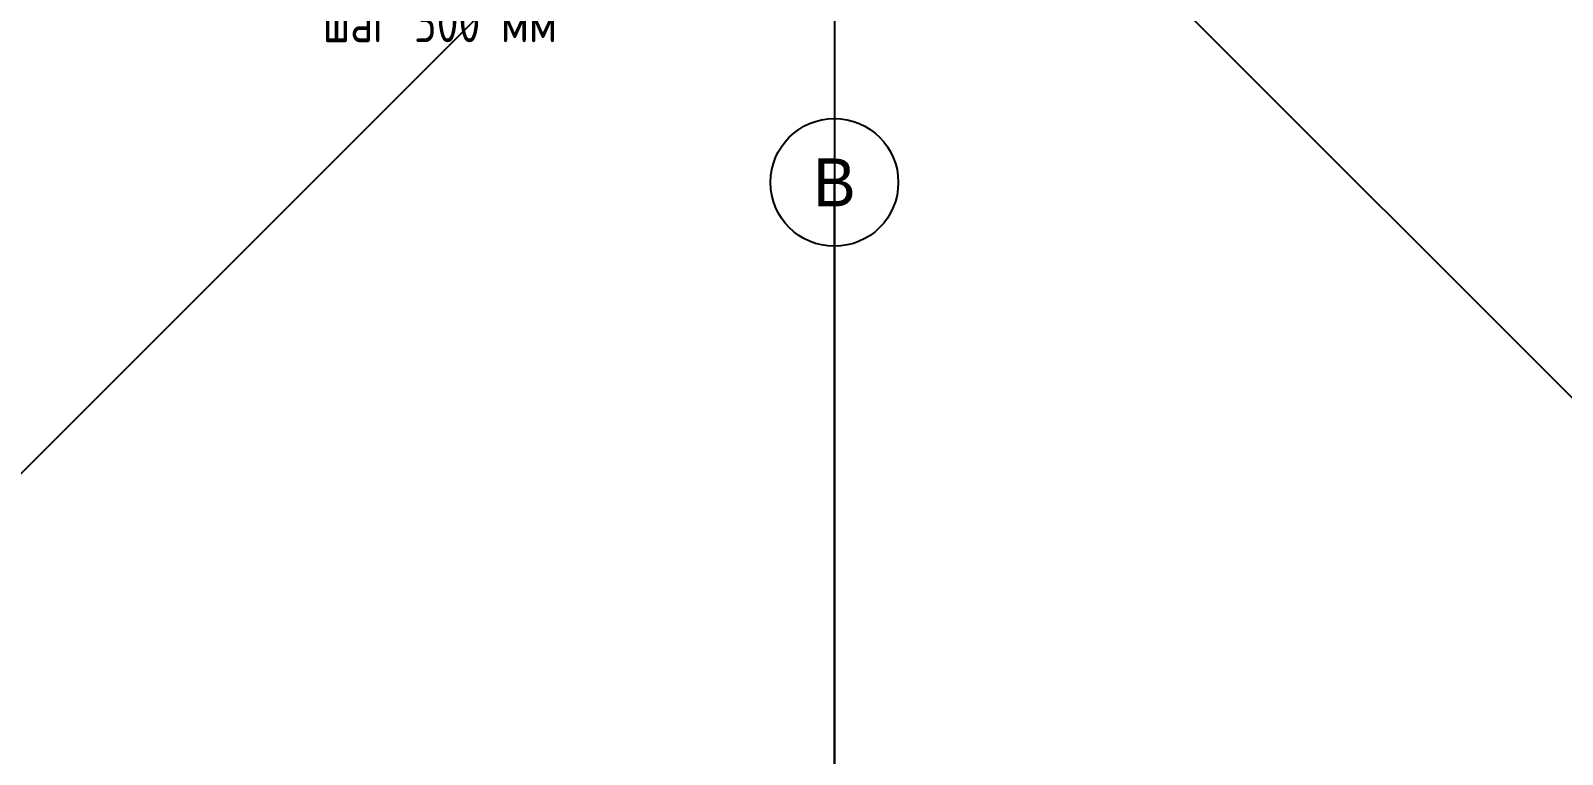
# Model space of a CAD drawing. Header units: millimetres. Extents: x -3689 to 2883575, y -702957 to -604547.
# Drawn here: x 2811846 to 2821433, y -675999 to -671468 of the extents above; entities that cross this region are included whole.
import ezdxf
from ezdxf import colors
from ezdxf.entities.mleader import LeaderData, LeaderLine
from ezdxf.enums import TextEntityAlignment as Align
from ezdxf.math import Vec2, Vec3

# ---------------------------------------------------------------- set-up
doc = ezdxf.new("R2010")
doc.units = ezdxf.units.MM
doc.styles.add('ISOCPEUR', font='isocpeur.ttf', dxfattribs={"width": 0.8, "height": 2.5})

# ---------------------------------------------------------------- blocks, each defined once
blk = doc.blocks.new('_TagCircle')
at = {"color": 0, "linetype": 'ByBlock', "lineweight": -2, "transparency": 16777216}
blk.add_circle((0, 0), 4, dxfattribs=at)
at = {"color": 0, "transparency": 16777216}
blk.add_attdef('НОМЕРЯРЛЫКА', text='', height=3, dxfattribs=at).set_placement((0, -1.5), align=Align.CENTER)
blk = doc.blocks.new('_Open90')
at = {"color": 0, "linetype": 'ByBlock', "lineweight": -2}
for p, q in [((-0.5, 0.5), (0, 0)), ((0, 0), (-1, 0)), ((0, 0), (-0.5, -0.5))]:
    blk.add_line(p, q, dxfattribs=at)
blk = doc.blocks.new('_None')

msp = doc.modelspace()

# ---------------------------------------------------------------- leaders
ml = msp.add_multileader_block('Standard')
ml.set_content('_TagCircle', color=256, scale=100)
ml.set_attribute('НОМЕРЯРЛЫКА', 'В', width=0)
ml.set_leader_properties()
ml.set_arrow_properties(name='OPEN90')
ml.build(insert=Vec2(0, 0))
ml.multileader.update_dxf_attribs({"has_dogleg": 0, "text_left_attachment_type": 6, "text_right_attachment_type": 6, "dogleg_length": 0.36, "arrow_head_size": 25000, "scale": 100, "block_connection_type": 1})
ctx = ml.context
ctx.base_point, ctx.scale, ctx.char_height, ctx.arrow_head_size, ctx.landing_gap_size, ctx.plane_origin = Vec3(2816876.886163335, -672418.1099544775), 100, 2.5, 25000, 10, Vec3(2819549.498852947, -669112.8376483071)
ctx.left_attachment, ctx.right_attachment, ctx.attachment_type = 6, 6, 1
notes = []
notes.append((ctx, [(0, (1, 1, 0), (2816876.526163335, -672418.1099544775), (1, 0), 0.36, [(0, [(2816876.886163335, -669149.3646561343)], 0, [])])]))
ctx.block.insert = Vec3(2816876.886163335, -672418.1099544775)
ml = msp.add_multileader_mtext('Standard')
ml.set_content('Саморез 4,2х16(19)\\Pшаг 300 мм', color=256, style='ISOCPEUR')
ml.set_leader_properties()
ml.set_arrow_properties(name='NONE')
ml.build(insert=Vec2(0, 0))
ml.multileader.update_dxf_attribs({"text_left_attachment_type": 6, "text_right_attachment_type": 6, "dogleg_length": 0.36, "arrow_head_size": 0.18})
ctx = ml.context
ctx.base_point, ctx.char_height, ctx.arrow_head_size, ctx.landing_gap_size, ctx.plane_origin = Vec3(2812891.347552771, -671173.6785976663), 250, 0.18, 10, Vec3(2813991.139875262, -668571.3107534341)
ctx.left_attachment, ctx.right_attachment, ctx.text_align_type = 6, 6, 2
notes.append((ctx, [(1, (1, 1, 0), (2815151.707552771, -671173.6785976663), (-1, 0), 0.36, [(0, [(2816811.415635272, -669253.6890213349)], 0, [])])]))
ctx.mtext.insert, ctx.mtext.alignment, ctx.mtext.flow_direction = Vec3(2815141.347552771, -670873.6785976663), 3, 5
for ctx, leaders in notes:
    for number, flags, end, landing, length, lines in leaders:
        leader = LeaderData()
        leader.index, (leader.has_last_leader_line, leader.has_dogleg_vector, leader.attachment_direction) = number, flags
        leader.last_leader_point, leader.dogleg_vector, leader.dogleg_length = Vec3(end), Vec3(landing), length
        for number, points, colour, breaks in lines:
            line = LeaderLine()
            line.index, line.vertices, line.color, line.breaks = number, Vec3.list(points), colors.encode_raw_color(colour), breaks
            leader.lines.append(line)
        ctx.leaders.append(leader)

doc.saveas('drawing.dxf')
